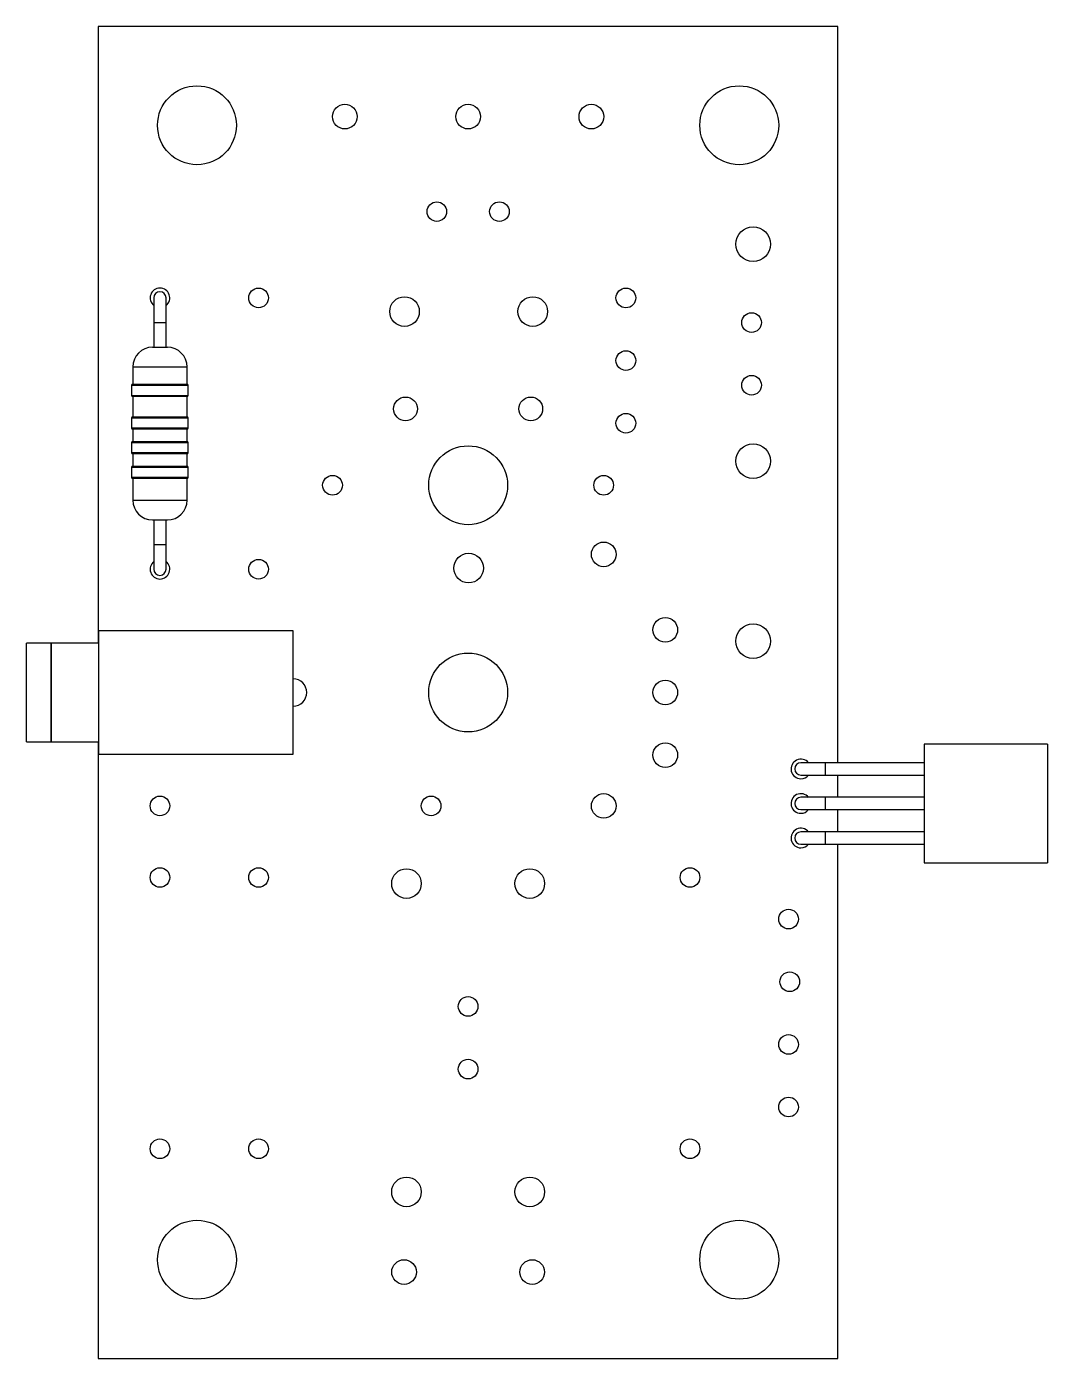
# Model space of a CAD drawing. Extents: x 0 to 108, y 0 to 171.
# Drawn here: x 87.02 to 107.72, y 143.6 to 170.6 of the extents above; entities outside this region: 2.
import ezdxf
from ezdxf.enums import TextEntityAlignment as Align

# ---------------------------------------------------------------- set-up
doc = ezdxf.new("R2010")
doc.units = 0
doc.layers.get('0').update_dxf_attribs({"linetype": 'CONTINUOUS'})

msp = doc.modelspace()

# ---------------------------------------------------------------- linework, layer by layer
at = {"color": 7, "linetype": 'CONTINUOUS'}
for p, q in [((103.472, 170.604), (88.472, 170.604)), ((88.472, 170.604), (88.472, 158.105)), ((103.472, 155.679), (103.472, 170.604)), ((89.597, 165.104), (89.597, 164.604)), ((89.847, 164.604), (89.847, 165.104)), ((89.597, 164.604), (89.597, 164.104)), ((89.847, 164.104), (89.847, 164.604)), ((89.572, 164.104), (89.872, 164.104)), ((89.172, 163.704), (89.172, 163.354)), ((90.272, 163.354), (90.272, 163.704)), ((89.172, 163.354), (90.272, 163.354)), ((89.147, 163.329), (89.147, 163.129)), ((89.172, 163.104), (89.172, 162.693)), ((90.272, 163.104), (89.172, 163.104)), ((90.272, 162.693), (90.272, 163.104)), ((90.297, 163.129), (90.297, 163.329)), ((89.147, 162.668), (89.147, 162.468)), ((89.172, 162.693), (90.272, 162.693)), ((90.297, 162.468), (90.297, 162.668)), ((89.172, 162.443), (89.172, 162.193)), ((90.272, 162.443), (89.172, 162.443)), ((90.272, 162.193), (90.272, 162.443)), ((89.147, 162.168), (89.147, 161.968)), ((89.172, 162.193), (90.272, 162.193)), ((90.297, 161.968), (90.297, 162.168)), ((89.172, 161.943), (89.172, 161.693)), ((90.272, 161.943), (89.172, 161.943)), ((90.272, 161.693), (90.272, 161.943)), ((89.147, 161.668), (89.147, 161.468)), ((89.172, 161.693), (90.272, 161.693)), ((90.297, 161.468), (90.297, 161.668)), ((89.172, 161.443), (89.172, 161.004)), ((90.272, 161.443), (89.172, 161.443)), ((90.272, 161.004), (90.272, 161.443)), ((89.572, 160.604), (89.872, 160.604)), ((89.597, 160.604), (89.597, 160.104)), ((89.847, 160.104), (89.847, 160.604)), ((89.597, 160.104), (89.597, 159.604)), ((89.847, 159.604), (89.847, 160.104)), ((92.423, 158.355), (88.473, 158.355)), ((88.473, 158.355), (88.473, 155.855)), ((92.423, 155.855), (92.423, 158.355)), ((87.518, 158.105), (87.018, 158.105)), ((87.018, 156.105), (87.018, 158.105)), ((87.518, 156.105), (87.518, 158.105)), ((88.473, 158.105), (87.523, 158.105)), ((87.523, 156.105), (87.523, 158.105)), ((87.018, 156.105), (87.518, 156.105)), ((87.523, 156.105), (88.473, 156.105)), ((88.472, 156.105), (88.472, 143.604)), ((88.473, 155.855), (92.423, 155.855)), ((107.722, 156.054), (105.222, 156.054)), ((105.222, 156.054), (105.222, 153.654)), ((107.722, 156.054), (107.722, 153.654)), ((103.222, 155.679), (102.722, 155.679)), ((105.222, 155.679), (103.222, 155.679)), ((102.722, 155.429), (103.222, 155.429)), ((103.222, 155.429), (105.222, 155.429)), ((103.472, 154.979), (103.472, 155.429)), ((103.222, 154.979), (102.722, 154.979)), ((102.722, 154.729), (103.222, 154.729)), ((105.222, 154.979), (103.222, 154.979)), ((103.222, 154.729), (105.222, 154.729)), ((103.472, 154.279), (103.472, 154.729)), ((103.222, 154.279), (102.722, 154.279)), ((105.222, 154.279), (103.222, 154.279)), ((102.722, 154.029), (103.222, 154.029)), ((103.222, 154.029), (105.222, 154.029)), ((103.472, 143.604), (103.472, 154.029)), ((105.222, 153.654), (107.722, 153.654)), ((88.472, 143.604), (103.472, 143.604))]:
    msp.add_line(p, q, dxfattribs=at)
at = {"color": 8, "linetype": 'CONTINUOUS'}
for p, q in [((89.597, 164.604), (89.847, 164.604)), ((89.172, 163.704), (90.272, 163.704)), ((90.297, 163.329), (89.147, 163.329)), ((89.147, 163.129), (90.297, 163.129)), ((90.297, 162.668), (89.147, 162.668)), ((89.147, 162.468), (90.297, 162.468)), ((90.297, 162.168), (89.147, 162.168)), ((89.147, 161.968), (90.297, 161.968)), ((90.297, 161.668), (89.147, 161.668)), ((89.147, 161.468), (90.297, 161.468)), ((89.172, 161.004), (90.272, 161.004)), ((89.597, 160.104), (89.847, 160.104)), ((103.222, 155.554), (103.222, 155.679)), ((103.222, 155.429), (103.222, 155.554)), ((103.222, 154.854), (103.222, 154.979)), ((103.222, 154.729), (103.222, 154.854)), ((103.222, 154.154), (103.222, 154.279)), ((103.222, 154.029), (103.222, 154.154))]:
    msp.add_line(p, q, dxfattribs=at)
at = {"color": 7, "linetype": 'CONTINUOUS'}
for centre, radius in [((90.473, 168.604), 0.8), ((101.472, 168.604), 0.8), ((93.472, 168.78), 0.25), ((95.973, 168.78), 0.25), ((98.472, 168.78), 0.25), ((95.338, 166.854), 0.199), ((96.608, 166.854), 0.199), ((101.753, 166.194), 0.351), ((91.722, 165.104), 0.199), ((99.172, 165.104), 0.2), ((94.683, 164.827), 0.3), ((97.284, 164.827), 0.3), ((101.722, 164.604), 0.199), ((99.172, 163.834), 0.2), ((101.722, 163.334), 0.199), ((94.703, 162.854), 0.241), ((97.243, 162.854), 0.241), ((99.172, 162.564), 0.2), ((95.974, 161.306), 0.8), ((101.753, 161.795), 0.351), ((93.222, 161.306), 0.2), ((98.722, 161.306), 0.2), ((98.723, 159.905), 0.25), ((95.983, 159.627), 0.3), ((91.722, 159.604), 0.199), ((99.972, 158.375), 0.25), ((101.753, 158.145), 0.351), ((95.973, 157.105), 0.8), ((99.972, 157.105), 0.25), ((99.972, 155.835), 0.25), ((89.722, 154.805), 0.199), ((95.222, 154.805), 0.199), ((98.723, 154.805), 0.25), ((89.722, 153.354), 0.199), ((91.722, 153.354), 0.199), ((94.722, 153.23), 0.3), ((97.223, 153.23), 0.3), ((100.473, 153.354), 0.199), ((102.473, 152.51), 0.199), ((102.497, 151.24), 0.199), ((95.973, 150.739), 0.199), ((102.473, 149.97), 0.199), ((95.973, 149.469), 0.199), ((102.473, 148.7), 0.199), ((89.722, 147.854), 0.199), ((91.722, 147.854), 0.199), ((100.473, 147.854), 0.199), ((94.722, 146.979), 0.3), ((97.223, 146.979), 0.3), ((90.473, 145.605), 0.8), ((101.472, 145.605), 0.8), ((94.673, 145.354), 0.25), ((97.272, 145.354), 0.25)]:
    msp.add_circle(centre, radius, dxfattribs=at)
for centre, radius, start, end in [((89.722, 165.104), 0.199, 308.8227, 231.1773), ((89.722, 165.104), 0.125, 0, 180), ((89.572, 163.704), 0.4, 90, 180), ((89.872, 163.704), 0.4, 0, 90), ((89.172, 163.329), 0.025, 90, 180), ((90.272, 163.329), 0.025, 0, 90), ((89.172, 163.129), 0.025, 180, 270), ((90.272, 163.129), 0.025, 270, 0), ((89.172, 162.668), 0.025, 90, 180), ((90.272, 162.668), 0.025, 0, 90), ((89.172, 162.468), 0.025, 180, 270), ((90.272, 162.468), 0.025, 270, 0), ((89.172, 162.168), 0.025, 90, 180), ((90.272, 162.168), 0.025, 0, 90), ((89.172, 161.968), 0.025, 180, 270), ((90.272, 161.968), 0.025, 270, 0), ((89.172, 161.668), 0.025, 90, 180), ((89.172, 161.468), 0.025, 180, 270), ((90.272, 161.668), 0.025, 0, 90), ((90.272, 161.468), 0.025, 270, 0), ((89.572, 161.004), 0.4, 180, 270), ((89.872, 161.004), 0.4, 270, 0), ((89.722, 159.604), 0.199, 128.8227, 270), ((89.722, 159.604), 0.125, 180, 0), ((89.722, 159.604), 0.199, 270, 51.1773), ((92.422, 157.105), 0.276, 270, 89.9252), ((102.722, 155.554), 0.199, 38.8227, 270), ((102.722, 155.554), 0.125, 90, 180), ((102.722, 155.554), 0.125, 180, 270), ((102.722, 155.554), 0.199, 270, 321.1773), ((102.722, 154.854), 0.199, 38.7379, 270), ((102.722, 154.854), 0.125, 90, 180), ((102.722, 154.854), 0.125, 180, 270), ((102.722, 154.854), 0.199, 270, 321.0925), ((102.722, 154.154), 0.199, 38.6532, 270), ((102.722, 154.154), 0.125, 90, 180), ((102.722, 154.154), 0.125, 180, 270), ((102.722, 154.154), 0.199, 270, 321.0075)]:
    msp.add_arc(centre, radius, start, end, dxfattribs=at)

# ---------------------------------------------------------------- texts
for s, width, p in [('Edition étudiante de SolidWorks.', 0.667188, (0, 5.449)), ('A usage universitaire uniquement.', 0.668182, (0, 0))]:
    msp.add_text(s, height=3.633, dxfattribs=dict(at, width=width)).set_placement(p, align=Align.BOTTOM_LEFT)

doc.saveas('drawing.dxf')
